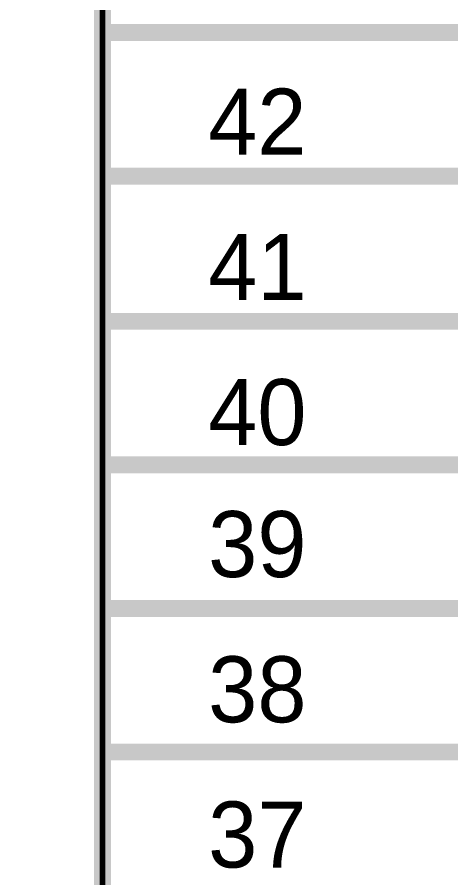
# Model space of a CAD drawing. Header units: inches. Extents: x 0 to 31.5, y 0 to 22.3.
# Drawn here: x 25.139 to 25.44, y 12.912 to 13.511 of the extents above; entities that cross this region are included whole.
import ezdxf

# ---------------------------------------------------------------- set-up
doc = ezdxf.new("R2010")
doc.units = ezdxf.units.IN
doc.header["$MEASUREMENT"] = 0
doc.layers.add('Sheet', color=255, linetype='Continuous')

msp = doc.modelspace()

# ---------------------------------------------------------------- linework, layer by layer
at = {"layer": 'Sheet'}
for points in [[(19.99984, 14.19937, 0.0118, 0.0118, 0), (25.19816, 14.19937, 0.0118, 0.0118, 0), (25.19816, 10.7997, 0.0118, 0.0118, 0), (19.99984, 10.7997, 0.0118, 0.0118, 0), (19.99984, 14.19937, 0.0118, 0.0118, 0)], [(19.99984, 14.19937, 0.0039, 0.0039, 0), (19.99984, 10.7997, 0.0039, 0.0039, 0), (25.19816, 10.7997, 0.0039, 0.0039, 0), (25.19816, 14.19937, 0.0039, 0.0039, 0), (19.99984, 14.19937, 0.0039, 0.0039, 0), (19.99984, 14.19937, 0.0039, 0.0039, 0)]]:
    msp.add_lwpolyline(points, format="xyseb", close=True, dxfattribs=at)
for points in [[(25.19816, 13.49991, 0.0118, 0.0118, 0), (25.39797, 13.49991, 0.0118, 0.0118, 0)], [(25.39797, 13.49991, 0.0118, 0.0118, 0), (25.69882, 13.49991, 0.0118, 0.0118, 0), (25.69882, 13.39998, 0.0118, 0.0118, 0), (25.69882, 10.69977, 0.0118, 0.0118, 0)], [(25.19816, 13.39998, 0.0118, 0.0118, 0), (25.39797, 13.39998, 0.0118, 0.0118, 0)], [(25.39797, 13.39998, 0.0118, 0.0118, 0), (25.69882, 13.39998, 0.0118, 0.0118, 0)], [(25.19816, 13.29891, 0.0118, 0.0118, 0), (25.39797, 13.29891, 0.0118, 0.0118, 0)], [(25.39797, 13.29891, 0.0118, 0.0118, 0), (26.29823, 13.29891, 0.0118, 0.0118, 0)], [(25.19816, 13.19899, 0.0118, 0.0118, 0), (25.39797, 13.19899, 0.0118, 0.0118, 0)], [(25.39797, 13.19899, 0.0118, 0.0118, 0), (26.29823, 13.19899, 0.0118, 0.0118, 0)], [(25.19816, 13.09907, 0.0118, 0.0118, 0), (25.39797, 13.09907, 0.0118, 0.0118, 0)], [(25.39797, 13.09907, 0.0118, 0.0118, 0), (26.29823, 13.09907, 0.0118, 0.0118, 0)], [(25.19816, 12.99915, 0.0118, 0.0118, 0), (25.39797, 12.99915, 0.0118, 0.0118, 0)], [(25.39797, 12.99915, 0.0118, 0.0118, 0), (26.29823, 12.99915, 0.0118, 0.0118, 0)]]:
    msp.add_lwpolyline(points, format="xyseb", dxfattribs=at)

# ---------------------------------------------------------------- texts
for s, p in [('42', (25.27165, 13.41492)), ('41', (25.27165, 13.31384)), ('40', (25.27165, 13.21277)), ('39', (25.27165, 13.12089)), ('38', (25.27165, 13.01982)), ('37', (25.27165, 12.91875))]:
    msp.add_text(s, height=0.045941, dxfattribs=at).set_placement(p)

doc.saveas('drawing.dxf')
